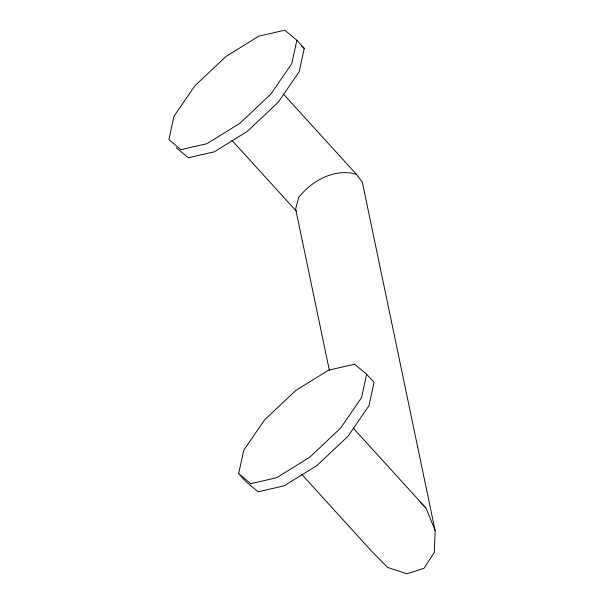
<?xml version="1.0" encoding="UTF-8"?>
<svg xmlns="http://www.w3.org/2000/svg" width="604" height="604" viewBox="0 0 604 604"><rect width="100%" height="100%" fill="white"/><g stroke="black" fill="none" stroke-linecap="round" stroke-linejoin="round"><path stroke-width="0.91" d="M283.533 94.186L356.428 174.329L362.347 182.219L435.122 530.546L434.299 552.509L423.955 568.341L406.877 573.8L387.625 567.428L371.362 550.923L301.638 474.268M296.858 40.241L291.77 63.601L270.909 94.013L239.848 123.329L206.915 143.692L180.943 149.656L168.878 139.607L173.967 116.255L194.828 85.844L225.888 56.527L258.822 36.157L284.794 30.2L296.858 40.241L304.25 48.373L299.169 71.733L278.301 102.144L247.24 131.461L214.314 151.823L188.335 157.78L176.277 147.738M238.663 473.627L243.744 450.267L264.612 419.856L295.673 390.539L328.599 370.177L354.578 364.212L366.636 374.261L374.035 382.392L368.946 405.745L348.078 436.156L317.024 465.473L284.091 485.843L258.119 491.799L246.054 481.75L238.663 473.627L250.72 483.668L276.7 477.711L309.626 457.341L340.686 428.025L361.554 397.613L366.636 374.261M356.428 174.329C334.782 167.995 311.777 180.558 298.67 197.538L295.658 209.022L329.339 370.252M301.411 46.01L304.25 48.373M420.354 502.4L425.556 507.685M231.853 140.256L296.511 211.34M353.31 428.198L426.205 508.341L435.122 530.546"/></g></svg>
